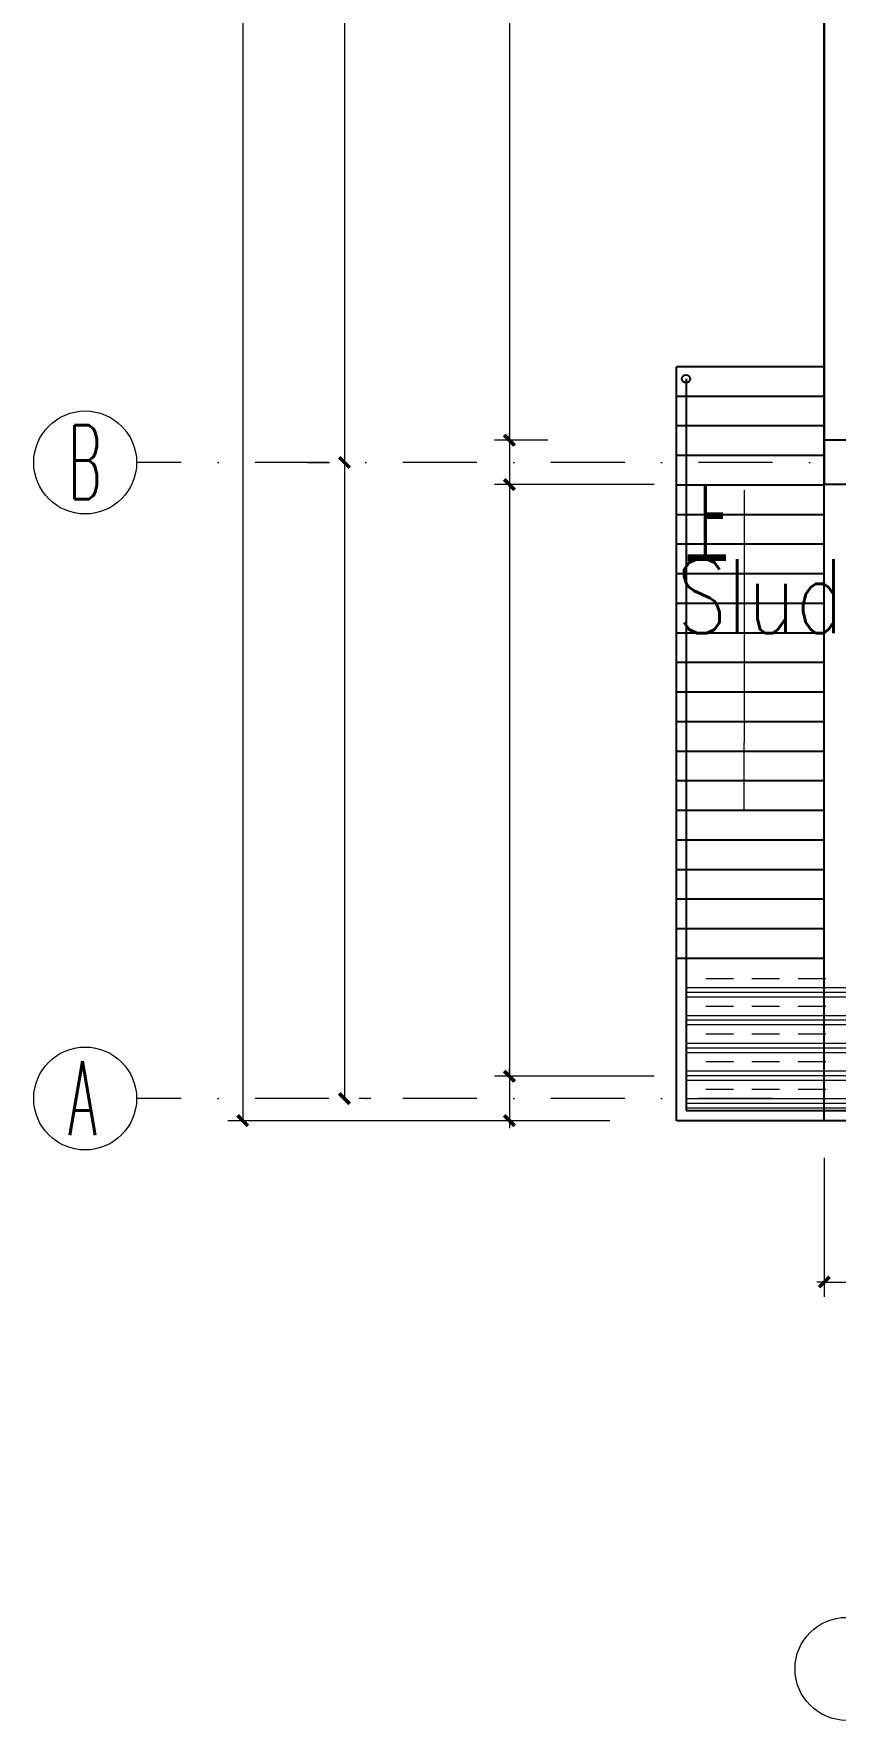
# Model space of a CAD drawing. Extents: x 838828 to 1489448, y 610351 to 848160.
# Drawn here: x 959749 to 965172, y 721807 to 733209 of the extents above; entities that cross this region are included whole.
import ezdxf

# ---------------------------------------------------------------- set-up
doc = ezdxf.new("R2010")
doc.units = 0
doc.header["$LTSCALE"] = 1000
doc.header["$MEASUREMENT"] = 0
doc.linetypes.add('DASHDOT', pattern=[1, 0.5, -0.25, 0, -0.25])
doc.layers.get('0').update_dxf_attribs({"linetype": 'CONTINUOUS', "lineweight": 13})
doc.layers.add('HATCH', color=8, linetype='CONTINUOUS', lineweight=13)
doc.layers.add('标注', color=8, linetype='CONTINUOUS', lineweight=13)
doc.layers.add('水构筑物', color=7, linetype='CONTINUOUS')
doc.styles.get("Standard").update_dxf_attribs({"font": 'ROMANS.SHX', "width": 1.2, "bigfont": 'gbcbig.shx'})

# ---------------------------------------------------------------- blocks, each defined once
blk = doc.blocks.new('_ARCHTICK')
at = {"const_width": 0.5}
blk.add_lwpolyline([(-0.71, -0.71), (0.71, 0.71)], dxfattribs=at)

msp = doc.modelspace()

# ---------------------------------------------------------------- linework, layer by layer
at = {"linetype": 'ByBlock', "ltscale": 200}
msp.add_line((964554, 730124), (964554, 728418), dxfattribs=at)
msp.add_line((964554, 727964), (964554, 728418))
at = {"layer": 'HATCH'}
for p, q in [((964162, 726823), (964170, 726823)), ((964295, 726823), (964482, 726823)), ((964607, 726823), (964795, 726823)), ((964920, 726823), (965107, 726823)), ((964162, 726761), (990402, 726761)), ((964162, 726729), (990402, 726729)), ((964162, 726698), (990402, 726698)), ((964162, 726636), (964170, 726636)), ((964162, 726573), (990402, 726573)), ((964162, 726542), (990402, 726542)), ((964295, 726636), (964482, 726636)), ((964607, 726636), (964795, 726636)), ((964920, 726636), (965107, 726636)), ((964162, 726511), (990402, 726511)), ((964162, 726448), (964170, 726448)), ((964295, 726448), (964482, 726448)), ((964607, 726448), (964795, 726448)), ((964920, 726448), (965107, 726448)), ((964162, 726386), (990402, 726386)), ((964162, 726354), (990402, 726354)), ((964162, 726323), (990402, 726323)), ((964162, 726261), (964170, 726261)), ((964162, 726198), (990402, 726198)), ((964295, 726261), (964482, 726261)), ((964607, 726261), (964795, 726261)), ((964920, 726261), (965107, 726261)), ((964162, 726167), (990402, 726167)), ((964162, 726136), (990402, 726136)), ((964162, 726073), (964170, 726073)), ((964162, 726011), (990402, 726011)), ((964162, 725979), (990402, 725979)), ((964295, 726073), (964482, 726073)), ((964607, 726073), (964795, 726073)), ((964920, 726073), (965107, 726073)), ((964162, 725948), (990402, 725948))]:
    msp.add_line(p, q, dxfattribs=at)
at = {"layer": '标注', "ltscale": 0.001}
for p, q in [((961163, 742061), (961163, 725861)), ((961851, 734611), (961851, 730311)), ((962967, 734461), (962967, 730461)), ((963227, 730461), (962867, 730461)), ((963227, 730461), (962867, 730461)), ((962967, 730461), (962967, 730511)), ((962967, 730461), (962967, 730161)), ((961601, 730311), (961751, 730311)), ((961601, 730311), (961751, 730311)), ((961851, 730311), (961851, 726011)), ((963947, 730161), (962867, 730161)), ((963947, 730161), (962867, 730161)), ((962967, 730161), (962967, 726161)), ((962967, 730161), (962967, 730111)), ((962967, 726161), (962967, 726211)), ((963947, 726161), (962867, 726161)), ((963947, 726161), (962867, 726161)), ((962967, 726161), (962967, 725861)), ((962030, 726011), (961951, 726011)), ((963007, 725861), (961063, 725861)), ((963647, 725861), (962867, 725861)), ((962967, 725861), (962967, 725811)), ((965097, 725611), (965097, 724670)), ((965097, 724770), (965047, 724770)), ((965097, 724770), (965397, 724770))]:
    msp.add_line(p, q, dxfattribs=at)
at = {"layer": '标注', "linetype": 'DASHDOT'}
for p, q in [((966747, 730311), (960445, 730311)), ((966747, 726011), (960445, 726011))]:
    msp.add_line(p, q, dxfattribs=at)
at = {"layer": '标注'}
for centre in [(960097, 730311), (960097, 726011), (965247, 722155)]:
    msp.add_circle(centre, 348, dxfattribs=at)
at = {"layer": '水构筑物'}
for p, q in [((965097, 730461), (965097, 742061)), ((965097, 734701), (965097, 730161)), ((964097, 725861), (964097, 730958)), ((965097, 730958), (964097, 730958)), ((964162, 730876), (964162, 725929)), ((965097, 730758), (964097, 730758)), ((965097, 730558), (964097, 730558)), ((965097, 725861), (965097, 730461)), ((989447, 730461), (965097, 730461)), ((989447, 730461), (965097, 730461)), ((989447, 730461), (965097, 730461)), ((965097, 730358), (964097, 730358)), ((965097, 730158), (964097, 730158)), ((989447, 730161), (965097, 730161)), ((965097, 729958), (964097, 729958)), ((965097, 729758), (964097, 729758)), ((965097, 729558), (964097, 729558)), ((965097, 729358), (964097, 729358)), ((965097, 729158), (964097, 729158)), ((965097, 728958), (964097, 728958)), ((965097, 728758), (964097, 728758)), ((965097, 728558), (964097, 728558)), ((965097, 728358), (964097, 728358)), ((965097, 728158), (964097, 728158)), ((965097, 727958), (964097, 727958)), ((965097, 727758), (964097, 727758)), ((965097, 727558), (964097, 727558)), ((965097, 727358), (964097, 727358)), ((965097, 727158), (964097, 727158)), ((965097, 726958), (964097, 726958)), ((965097, 725861), (964097, 725861)), ((964162, 725929), (990402, 725929)), ((990447, 725861), (965097, 725861))]:
    msp.add_line(p, q, dxfattribs=at)
msp.add_circle((964162, 730876), 27.5, dxfattribs=at)

# ---------------------------------------------------------------- block references
at = {"layer": '标注', "ltscale": 0.001, "xscale": 50, "yscale": 50, "zscale": 50}
for p, rotation in [((962967, 730461), 270), ((962967, 730461), 270), ((961851, 730311), 90), ((961851, 730311), 270), ((962967, 730161), 90), ((962967, 730161), 90), ((962967, 726161), 270), ((962967, 726161), 270), ((961851, 726011), 270), ((961163, 725861), 270), ((962967, 725861), 90)]:
    msp.add_blockref('_ARCHTICK', p, dxfattribs=dict(at, rotation=rotation))
msp.add_blockref('_ARCHTICK', (965097, 724770), dxfattribs=at)

# ---------------------------------------------------------------- texts
at = {"linetype": 'ByBlock', "ltscale": 200}
for s, width, p in [('B', 0.5, (959983, 730063)), ('上', 0.8, (964159, 729616)), ('Sludge thickening tank', 0.8, (964097, 729158)), ('A', 0.5, (959983, 725763))]:
    msp.add_text(s, height=500, dxfattribs=dict(at, width=width)).set_placement(p)

doc.saveas('drawing.dxf')
